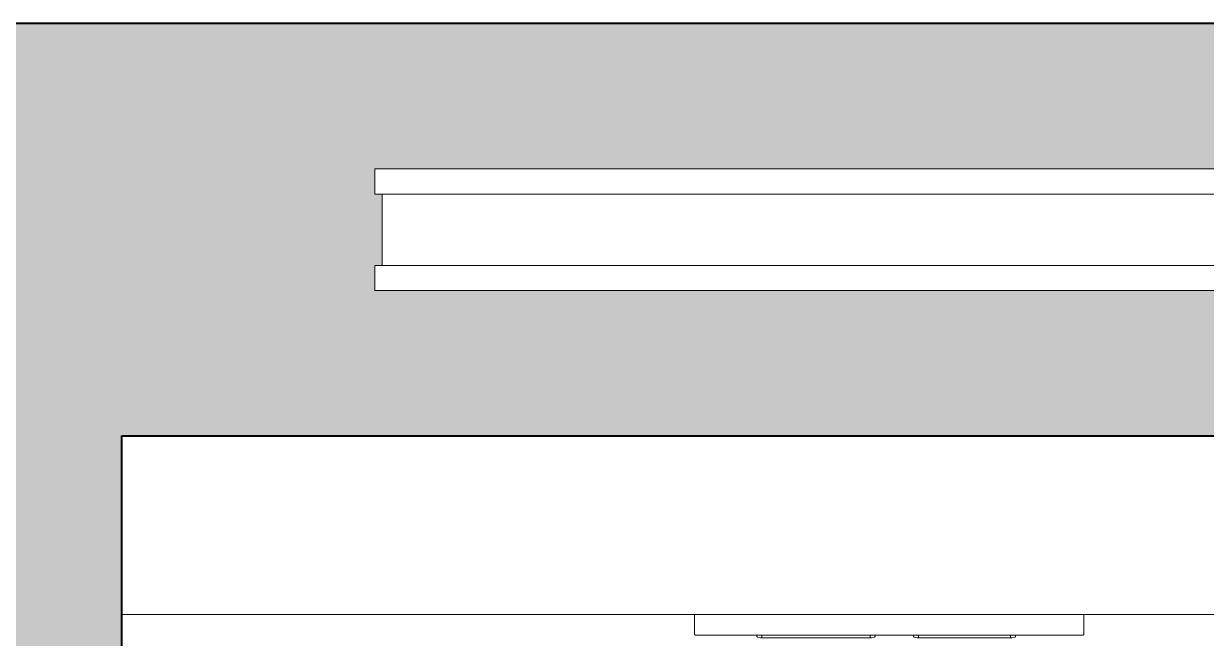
# Model space of a CAD drawing. Header units: millimetres. Extents: x -44657 to 28812, y -28146 to 16565.
# Drawn here: x 3784 to 4513, y -4591 to -4213 of the extents above; entities that cross this region are included whole.
import ezdxf

# ---------------------------------------------------------------- set-up
doc = ezdxf.new("R2010")
doc.units = ezdxf.units.MM
for name, color, linetype, lineweight in [('A-GLAZ', 151, 'Continuous', 9), ('A-WALL', 113, 'Continuous', 9), ('A-WALL-PATT', 111, 'Continuous', 9), ('I-WALL', 2, 'Continuous', 9), ('P-SANR-FIXT', 6, 'Continuous', 5)]:
    doc.layers.add(name, color=color, linetype=linetype, lineweight=lineweight)

# ---------------------------------------------------------------- blocks, each defined once
blk = doc.blocks.new('Window Aluminium Fixed 1 - Type 3-1067786-NEW PROPOSED GROUND STOREY PLAN _White Box_')
at = {"layer": 'A-GLAZ', "color": 55}
for p, q in [((-175, 37.5), (425, 37.5)), ((-175, 22), (-175, 37.5)), ((425, 37.5), (425, 22)), ((425, 22), (-175, 22)), ((-170.5, -22), (-170.5, 22)), ((420.5, 22), (420.5, -22)), ((-175, -22), (425, -22)), ((-175, -37.5), (-175, -22)), ((425, -22), (425, -37.5)), ((425, -37.5), (-175, -37.5))]:
    blk.add_line(p, q, dxfattribs=at)
blk = doc.blocks.new('Sigma20 115_778_KM_1 - Sigma20 115_882_KJ_1-1227872-NEW PROPOSED GROUND STOREY PLAN _White Box_')
at = {"layer": 'P-SANR-FIXT'}
for p, q in [((5, -55), (5, -66.23)), ((8, -55), (5, -55)), ((242, -55), (8, -55)), ((244.9, -55), (242, -55)), ((245, -66.23), (245, -55)), ((5, -66.23), (5, -67.18)), ((8, -67.68), (242, -67.68)), ((43.5, -67.49), (43.5, -68.56)), ((43.96, -69.11), (45.72, -69.45)), ((45.72, -69.45), (114.09, -69.45)), ((45.72, -69.45), (114.09, -69.45)), ((46.61, -67.68), (46.61, -69.4)), ((47.74, -67.68), (46.61, -67.68)), ((47.74, -67.68), (46.61, -67.68)), ((46.61, -69.4), (47.74, -69.4)), ((46.61, -69.4), (113.21, -69.4)), ((113.21, -67.68), (112.07, -67.68)), ((113.21, -67.68), (112.07, -67.68)), ((112.07, -69.4), (113.21, -69.4)), ((113.21, -69.4), (113.21, -67.68)), ((114.09, -69.45), (115.85, -69.11)), ((116.31, -68.56), (116.31, -67.49)), ((140.09, -67.49), (140.09, -68.56)), ((140.55, -69.11), (142.31, -69.45)), ((142.31, -69.45), (200.67, -69.45)), ((142.31, -69.45), (200.67, -69.45)), ((143.19, -67.68), (143.19, -69.4)), ((144.15, -67.68), (143.19, -67.68)), ((144.15, -67.68), (143.19, -67.68)), ((143.19, -69.4), (199.79, -69.4)), ((143.19, -69.4), (144.15, -69.4)), ((196, -69.4), (199.79, -69.4)), ((199.79, -67.68), (198.82, -67.68)), ((199.79, -67.68), (198.82, -67.68)), ((199.79, -69.4), (199.79, -67.68)), ((200.67, -69.45), (202.43, -69.11)), ((202.89, -68.56), (202.89, -67.49)), ((245, -67.18), (245, -66.23))]:
    blk.add_line(p, q, dxfattribs=at)
at = {"layer": 'P-SANR-FIXT', "flags": 128}
for points in [[(5.5, -67.68), (5.48, -67.68), (5.46, -67.68), (5.44, -67.68), (5.42, -67.68), (5.4, -67.67), (5.38, -67.67), (5.36, -67.67), (5.34, -67.66), (5.32, -67.65), (5.31, -67.65), (5.29, -67.64), (5.27, -67.63), (5.25, -67.62), (5.23, -67.61), (5.22, -67.6), (5.2, -67.59), (5.19, -67.57), (5.17, -67.56), (5.16, -67.55), (5.14, -67.53), (5.13, -67.52), (5.11, -67.5), (5.1, -67.49), (5.09, -67.47), (5.08, -67.45), (5.07, -67.44), (5.06, -67.42), (5.05, -67.4), (5.04, -67.38), (5.03, -67.37), (5.03, -67.35), (5.02, -67.33), (5.02, -67.31), (5.01, -67.29), (5.01, -67.27), (5, -67.25), (5, -67.23), (5, -67.21), (5, -67.19), (5, -67.18)], [(5.5, -67.68), (5.51, -67.68), (5.52, -67.68), (5.53, -67.68), (5.55, -67.68), (5.57, -67.68), (5.6, -67.68), (5.63, -67.68), (5.66, -67.68), (5.7, -67.68), (5.74, -67.68), (5.78, -67.68), (5.83, -67.68), (5.88, -67.68), (5.94, -67.68), (5.99, -67.68), (6.06, -67.68), (6.12, -67.68), (6.19, -67.68), (6.26, -67.68), (6.33, -67.68), (6.41, -67.68), (6.49, -67.68), (6.57, -67.68), (6.65, -67.68), (6.73, -67.68), (6.82, -67.68), (6.91, -67.68), (7, -67.68), (7.09, -67.68), (7.19, -67.68), (7.28, -67.68), (7.38, -67.68), (7.48, -67.68), (7.58, -67.68), (7.67, -67.68), (7.77, -67.68), (7.87, -67.68), (7.97, -67.68), (8, -67.68)], [(8, -67.68), (7.9, -67.68), (7.8, -67.68), (7.7, -67.68), (7.6, -67.68), (7.5, -67.68), (7.41, -67.68), (7.31, -67.68), (7.21, -67.68), (7.12, -67.68), (7.03, -67.68), (6.94, -67.68), (6.85, -67.68), (6.76, -67.68), (6.67, -67.68), (6.59, -67.68), (6.51, -67.68), (6.43, -67.68), (6.35, -67.68), (6.28, -67.68), (6.21, -67.68), (6.14, -67.68), (6.07, -67.68), (6.01, -67.68), (5.95, -67.68), (5.9, -67.68), (5.84, -67.68), (5.8, -67.68), (5.75, -67.68), (5.71, -67.68), (5.67, -67.68), (5.64, -67.68), (5.6, -67.68), (5.58, -67.68), (5.56, -67.68), (5.54, -67.68), (5.52, -67.68), (5.51, -67.68), (5.5, -67.68), (5.5, -67.68)], [(43.96, -69.11), (43.94, -69.11), (43.92, -69.1), (43.9, -69.1), (43.88, -69.09), (43.85, -69.08), (43.83, -69.07), (43.81, -69.06), (43.79, -69.05), (43.77, -69.04), (43.75, -69.03), (43.74, -69.02), (43.72, -69), (43.7, -68.99), (43.68, -68.97), (43.67, -68.96), (43.65, -68.94), (43.64, -68.92), (43.62, -68.91), (43.61, -68.89), (43.6, -68.87), (43.58, -68.85), (43.57, -68.83), (43.56, -68.81), (43.55, -68.79), (43.54, -68.77), (43.54, -68.75), (43.53, -68.73), (43.52, -68.7), (43.52, -68.68), (43.51, -68.66), (43.51, -68.64), (43.51, -68.62), (43.5, -68.59), (43.5, -68.57), (43.5, -68.56)], [(116.31, -68.56), (116.31, -68.58), (116.31, -68.6), (116.3, -68.63), (116.3, -68.65), (116.3, -68.67), (116.29, -68.69), (116.28, -68.71), (116.28, -68.74), (116.27, -68.76), (116.26, -68.78), (116.25, -68.8), (116.24, -68.82), (116.23, -68.84), (116.22, -68.86), (116.21, -68.88), (116.19, -68.9), (116.18, -68.91), (116.17, -68.93), (116.15, -68.95), (116.14, -68.96), (116.12, -68.98), (116.1, -68.99), (116.08, -69.01), (116.07, -69.02), (116.05, -69.03), (116.03, -69.05), (116.01, -69.06), (115.99, -69.07), (115.97, -69.08), (115.95, -69.09), (115.92, -69.09), (115.9, -69.1), (115.88, -69.11), (115.86, -69.11), (115.85, -69.11)], [(140.55, -69.11), (140.53, -69.11), (140.5, -69.1), (140.48, -69.1), (140.46, -69.09), (140.44, -69.08), (140.42, -69.07), (140.4, -69.06), (140.38, -69.05), (140.36, -69.04), (140.34, -69.03), (140.32, -69.02), (140.3, -69), (140.29, -68.99), (140.27, -68.97), (140.25, -68.96), (140.24, -68.94), (140.22, -68.92), (140.21, -68.91), (140.19, -68.89), (140.18, -68.87), (140.17, -68.85), (140.16, -68.83), (140.15, -68.81), (140.14, -68.79), (140.13, -68.77), (140.12, -68.75), (140.11, -68.73), (140.11, -68.7), (140.1, -68.68), (140.1, -68.66), (140.09, -68.64), (140.09, -68.62), (140.09, -68.59), (140.09, -68.57), (140.09, -68.56)], [(202.89, -68.56), (202.89, -68.58), (202.89, -68.6), (202.88, -68.63), (202.88, -68.65), (202.88, -68.67), (202.87, -68.69), (202.86, -68.71), (202.86, -68.74), (202.85, -68.76), (202.84, -68.78), (202.83, -68.8), (202.82, -68.82), (202.81, -68.84), (202.8, -68.86), (202.79, -68.88), (202.77, -68.9), (202.76, -68.91), (202.75, -68.93), (202.73, -68.95), (202.72, -68.96), (202.7, -68.98), (202.68, -68.99), (202.66, -69.01), (202.65, -69.02), (202.63, -69.03), (202.61, -69.05), (202.59, -69.06), (202.57, -69.07), (202.55, -69.08), (202.53, -69.09), (202.5, -69.09), (202.48, -69.1), (202.46, -69.11), (202.44, -69.11), (202.43, -69.11)], [(244.5, -67.68), (244.49, -67.68), (244.48, -67.68), (244.47, -67.68), (244.45, -67.68), (244.43, -67.68), (244.4, -67.68), (244.37, -67.68), (244.34, -67.68), (244.3, -67.68), (244.26, -67.68), (244.22, -67.68), (244.17, -67.68), (244.12, -67.68), (244.06, -67.68), (244.01, -67.68), (243.94, -67.68), (243.88, -67.68), (243.81, -67.68), (243.74, -67.68), (243.67, -67.68), (243.59, -67.68), (243.51, -67.68), (243.43, -67.68), (243.35, -67.68), (243.27, -67.68), (243.18, -67.68), (243.09, -67.68), (243, -67.68), (242.91, -67.68), (242.81, -67.68), (242.72, -67.68), (242.62, -67.68), (242.52, -67.68), (242.42, -67.68), (242.33, -67.68), (242.23, -67.68), (242.13, -67.68), (242.03, -67.68), (242, -67.68)], [(242, -67.68), (242.1, -67.68), (242.2, -67.68), (242.3, -67.68), (242.4, -67.68), (242.5, -67.68), (242.59, -67.68), (242.69, -67.68), (242.79, -67.68), (242.88, -67.68), (242.97, -67.68), (243.06, -67.68), (243.15, -67.68), (243.24, -67.68), (243.33, -67.68), (243.41, -67.68), (243.49, -67.68), (243.57, -67.68), (243.65, -67.68), (243.72, -67.68), (243.79, -67.68), (243.86, -67.68), (243.93, -67.68), (243.99, -67.68), (244.05, -67.68), (244.1, -67.68), (244.16, -67.68), (244.2, -67.68), (244.25, -67.68), (244.29, -67.68), (244.33, -67.68), (244.36, -67.68), (244.4, -67.68), (244.42, -67.68), (244.44, -67.68), (244.46, -67.68), (244.48, -67.68), (244.49, -67.68), (244.5, -67.68), (244.5, -67.68)], [(245, -67.18), (245, -67.2), (245, -67.22), (245, -67.24), (244.99, -67.26), (244.99, -67.28), (244.99, -67.3), (244.98, -67.32), (244.97, -67.34), (244.97, -67.36), (244.96, -67.38), (244.95, -67.4), (244.94, -67.42), (244.93, -67.43), (244.92, -67.45), (244.91, -67.47), (244.9, -67.48), (244.89, -67.5), (244.88, -67.51), (244.86, -67.53), (244.85, -67.54), (244.83, -67.56), (244.82, -67.57), (244.8, -67.58), (244.79, -67.59), (244.77, -67.61), (244.75, -67.62), (244.74, -67.63), (244.72, -67.63), (244.7, -67.64), (244.68, -67.65), (244.66, -67.66), (244.64, -67.66), (244.62, -67.67), (244.6, -67.67), (244.58, -67.68), (244.57, -67.68), (244.55, -67.68), (244.53, -67.68), (244.51, -67.68), (244.5, -67.68)]]:
    blk.add_lwpolyline(points, dxfattribs=at)

msp = doc.modelspace()

# ---------------------------------------------------------------- hatches: boundary and pattern name
at = {"layer": 'A-WALL-PATT'}
h = msp.add_hatch(color=9, dxfattribs=at)
h.paths.add_polyline_path([(5725.29, -4466.67), (6132.44, -4466.67), (6132.44, -4212.67), (1006.44, -4212.67), (1006.44, -4466.67), (5515.36, -4466.67)])
h.paths.add_polyline_path([(5352.68, -4377.17), (5085.44, -4377.17), (5085.44, -4361.67), (5089.94, -4361.67), (5089.94, -4317.67), (5085.44, -4317.67), (5085.44, -4302.17), (5685.44, -4302.17), (5685.44, -4317.67), (5680.94, -4317.67), (5680.94, -4361.67), (5685.44, -4361.67), (5685.44, -4377.17), (5655.44, -4377.17)])
h.paths.add_polyline_path([(4030.44, -4377.17), (4000.44, -4377.17), (4000.44, -4361.67), (4004.94, -4361.67), (4004.94, -4317.67), (4000.44, -4317.67), (4000.44, -4302.17), (4600.44, -4302.17), (4600.44, -4317.67), (4595.94, -4317.67), (4595.94, -4361.67), (4600.44, -4361.67), (4600.44, -4377.17), (4045.84, -4377.17)])
h.paths.add_polyline_path([(2385.44, -4350.67), (1425.44, -4350.67), (1425.44, -4294.67), (2385.44, -4294.67), (2385.44, -4342.21)])
h = msp.add_hatch(color=9, dxfattribs=at)
h.paths.add_polyline_path([(3844.44, -7548.67), (3844.44, -7434.17), (3710.44, -7434.17), (3710.44, -7548.67), (3834.44, -7548.67)])
h.paths.add_polyline_path([(3727.44, -6509.17), (3844.44, -6509.17), (3844.44, -4466.67), (3710.44, -4466.67), (3710.44, -6509.17)])

# ---------------------------------------------------------------- linework, layer by layer
at = {"layer": 'A-WALL'}
for p, q in [((4198.32, -4576.67), (3844.44, -4576.67)), ((4794.44, -4576.67), (4436.56, -4576.67))]:
    msp.add_line(p, q, dxfattribs=at)
at = {"layer": 'I-WALL', "color": 8, "lineweight": 40}
for p, q in [((6132.44, -4212.67), (1006.44, -4212.67)), ((3844.44, -4466.67), (4794.44, -4466.67)), ((3844.44, -6254.67), (3844.44, -4466.67))]:
    msp.add_line(p, q, dxfattribs=at)

# ---------------------------------------------------------------- block references
at = {"layer": 'A-GLAZ', "color": 55}
msp.add_blockref('Window Aluminium Fixed 1 - Type 3-1067786-NEW PROPOSED GROUND STOREY PLAN _White Box_', (4175.44, -4339.67), dxfattribs=at)
at = {"layer": 'P-SANR-FIXT'}
msp.add_blockref('Sigma20 115_778_KM_1 - Sigma20 115_882_KJ_1-1227872-NEW PROPOSED GROUND STOREY PLAN _White Box_', (4192.44, -4521.67), dxfattribs=at)

doc.saveas('drawing.dxf')
